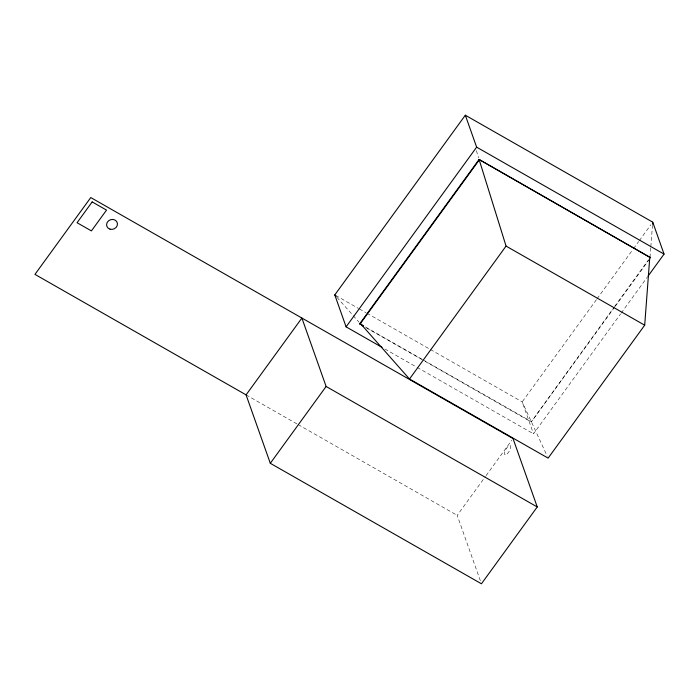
<?xml version="1.0" encoding="UTF-8"?>
<svg xmlns="http://www.w3.org/2000/svg" width="699" height="699" viewBox="0 0 699 699"><rect width="100%" height="100%" fill="white"/><g stroke="black" fill="none" stroke-linecap="round" stroke-linejoin="round"><path stroke-width="0.52" stroke-dasharray="3.5 2.62" d="M649.991 257.398L650.743 247.787M650.821 246.721L652.49 225.375M596.43 299.688L522.197 401.873L533.503 433.808L620.537 314M597.068 298.805L632.901 249.473M633.547 248.599L638.668 241.548M639.305 240.666L650.821 224.816M480.353 580.72L457.207 515.364L485.429 476.508M486.076 475.626L511.738 440.3M614.631 307.167L531.231 421.969L613.818 307.56M614.456 306.678L648.454 259.879M615.269 306.284L649.913 258.595M621.175 313.117L647.414 277.005M335.73 295.459L358.447 308.425M359.391 308.967L366.023 312.741M366.966 313.283L429.439 348.932M430.383 349.474L522.197 401.873L547.221 456.159M365.437 326.957L422.222 359.365M423.175 359.906L531.065 421.48M366.564 327.988L531.231 421.969M384.904 348.993L416.132 366.826M417.085 367.359L533.503 433.808M246.074 394.874L297.206 424.048M298.15 424.59L457.207 515.364M336.909 297.311L358.91 322.073M476.342 150.591L478.605 157.878M507.142 453.904A5.374 1.922 -60.3 0 0 510.567 445.717A5.374 1.922 -60.3 0 0 505.194 450.733A5.374 1.922 -60.3 0 0 507.142 453.904"/><path stroke-width="1.05" d="M360.151 323.183L409.492 379.015L548.13 458.133L644.696 325.201L649.817 256.909M652.578 224.3L652.744 222.168L465.324 115.213L334.786 294.917L346.092 326.852L382.065 347.377M246.074 394.874L301.889 318.045L326.118 386.468L537.243 506.958L481.436 583.787L270.303 463.297L246.074 394.874L34.95 274.384L90.765 197.555L513.014 438.535L537.243 506.958M346.092 326.852L476.639 147.148L465.324 115.213M362.772 325.83L359.767 323.724L479.077 159.468L650.551 257.713L479.077 159.468M359.933 324.205L479.252 159.957L506.059 246.083L644.696 325.201M270.303 463.297L326.118 386.468M409.492 379.015L506.059 246.083M648.052 276.122L664.05 254.104L652.744 222.168M476.639 147.148L664.05 254.104M359.767 323.724L363.55 325.883M334.786 294.917L336.202 296.516M92.172 201.915L77.056 222.719L91.412 230.906L106.528 210.111L92.172 201.915M109.996 229.15A5.505 4.91 -19.5 0 0 117.415 223.357A5.505 4.91 -19.5 0 0 108.668 220.709A5.505 4.91 -19.5 0 0 109.996 229.15"/></g></svg>
